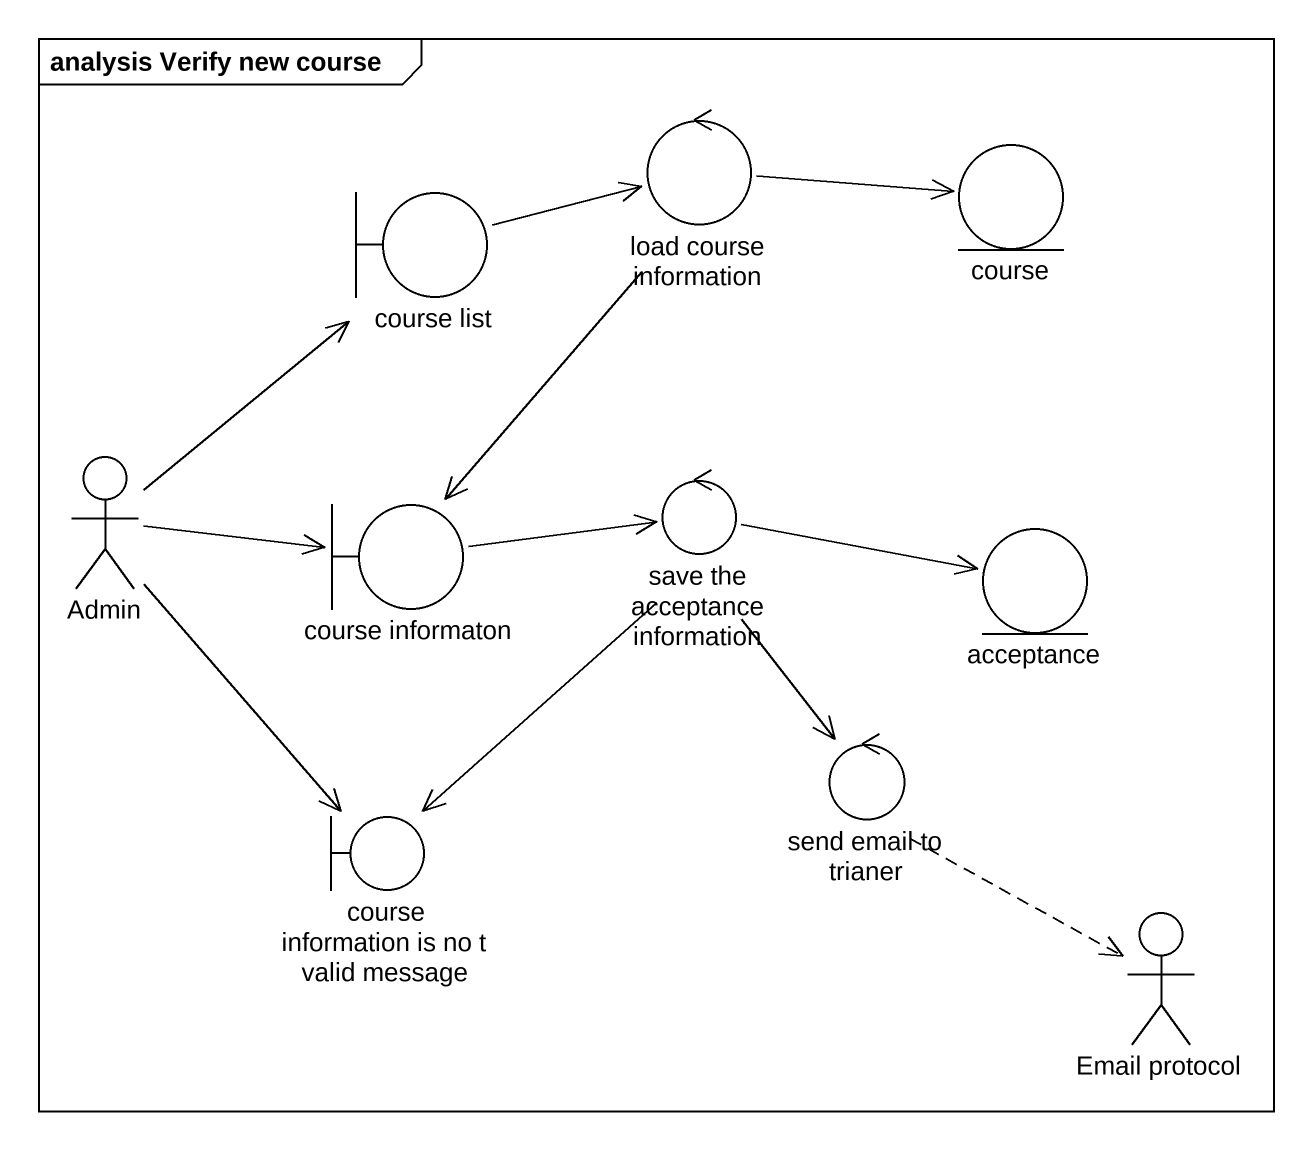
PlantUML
@startuml
mainframe analysis Verify new course
control "load course information" as load_course_information
entity course
boundary "course list" as course_list
actor Admin
control "save the acceptance information" as save_the_acceptance
boundary "course informaton" as course_informaton
entity acceptance
boundary "course information is no t valid message" as course_information_is_no_t
control "send email to trianer" as send_email_to_trianer
actor "Email protocol" as Email_protocol
load_course_information -right-> course
load_course_information --> course_informaton
course_list -right-> load_course_information
Admin -up-> course_list
Admin -right-> course_informaton
Admin --> course_information_is_no_t
save_the_acceptance -right-> acceptance
save_the_acceptance --> course_information_is_no_t
save_the_acceptance --> send_email_to_trianer
course_informaton -right-> save_the_acceptance
send_email_to_trianer ..> Email_protocol
@enduml
